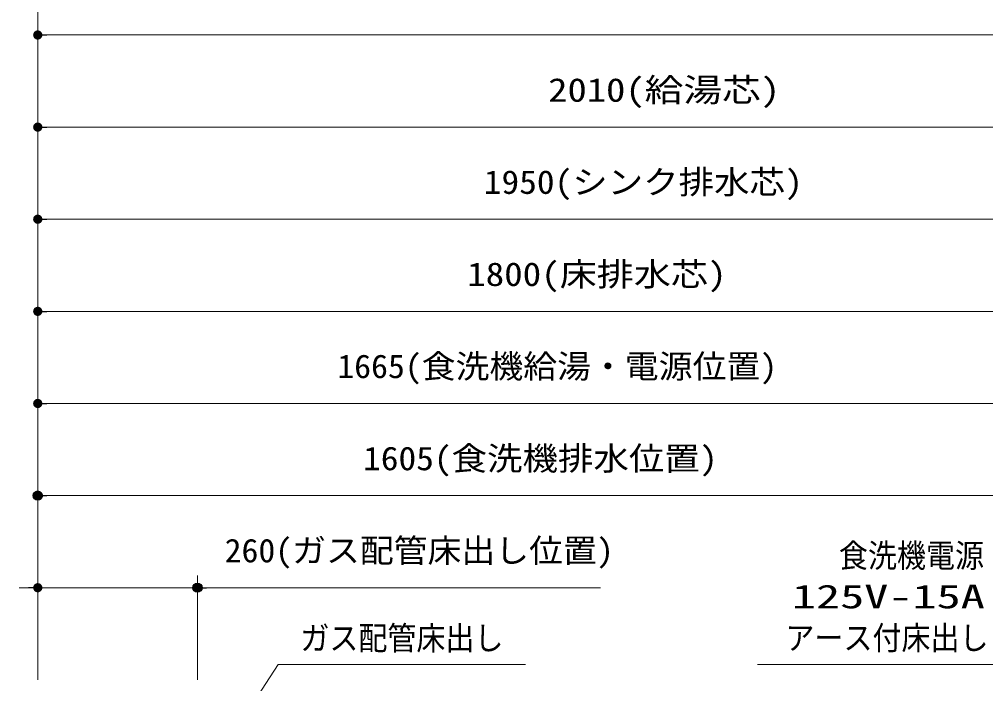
# Model space of a CAD drawing. Units: millimetres, scale not verified. Extents: x -9797 to 9797, y -4555 to 4555.
# Drawn here: x -7939 to -6366, y 1704 to 2786 of the extents above; entities that cross this region are included whole.
import ezdxf
from ezdxf.enums import TextEntityAlignment as Align

# ---------------------------------------------------------------- set-up
doc = ezdxf.new("R2010")
doc.units = ezdxf.units.MM
doc.header["$LTSCALE"] = 30
doc.header["$PDMODE"] = 32
doc.header["$PDSIZE"] = 15
for name, color, linetype, lineweight in [('0-0_0', 7, 'Continuous', 25), ('0-3_寸法ﾚｲﾔｰ', 30, 'Continuous', 13), ('0-4_DEFPOINTS', 7, 'Continuous', 25)]:
    doc.layers.add(name, color=color, linetype=linetype, lineweight=lineweight)
doc.styles.add('ＭＳ ゴシック', font='')
doc.styles.get('ＭＳ ゴシック').set_extended_font_data('MS Gothic')

# ---------------------------------------------------------------- blocks, each defined once
blk = doc.blocks.new('_DOT')
at = {"layer": '0-0_0', "color": 30}
blk.add_line((-15, 0), (-30, 0), dxfattribs=at)
for points in [[(0, 0), (-15, 0), (-14.88, 1.88)], [(0, 0), (-14.88, -1.88), (-15, 0)], [(0, 0), (-14.88, 1.88), (-14.53, 3.73)], [(0, 0), (-14.53, -3.73), (-14.88, -1.88)], [(0, 0), (-14.53, 3.73), (-13.95, 5.52)], [(0, 0), (-13.95, -5.52), (-14.53, -3.73)], [(0, 0), (-13.95, 5.52), (-13.14, 7.23)], [(0, 0), (-13.14, -7.23), (-13.95, -5.52)], [(0, 0), (-13.14, 7.23), (-12.14, 8.82)], [(0, 0), (-12.14, -8.82), (-13.14, -7.23)], [(0, 0), (-12.14, 8.82), (-10.93, 10.27)], [(0, 0), (-10.93, -10.27), (-12.14, -8.82)], [(0, 0), (-10.93, 10.27), (-9.56, 11.56)], [(0, 0), (-9.56, -11.56), (-10.93, -10.27)], [(0, 0), (-9.56, 11.56), (-8.04, 12.66)], [(0, 0), (-8.04, -12.66), (-9.56, -11.56)], [(0, 0), (-8.04, 12.66), (-6.39, 13.57)], [(0, 0), (-6.39, -13.57), (-8.04, -12.66)], [(0, 0), (-6.39, 13.57), (-4.64, 14.27)], [(0, 0), (-4.64, -14.27), (-6.39, -13.57)], [(0, 0), (-4.64, 14.27), (-2.81, 14.73)], [(0, 0), (-2.81, -14.73), (-4.64, -14.27)], [(0, 0), (-2.81, 14.73), (-0.94, 14.97)], [(0, 0), (-0.94, -14.97), (-2.81, -14.73)], [(0, 0), (-0.94, 14.97), (0.94, 14.97)], [(0, 0), (0.94, -14.97), (-0.94, -14.97)], [(0, 0), (0.94, 14.97), (2.81, 14.73)], [(0, 0), (2.81, 14.73), (4.64, 14.27)], [(0, 0), (4.64, 14.27), (6.39, 13.57)], [(0, 0), (6.39, 13.57), (8.04, 12.66)], [(0, 0), (8.04, 12.66), (9.56, 11.56)], [(0, 0), (9.56, 11.56), (10.93, 10.27)], [(0, 0), (10.93, 10.27), (12.14, 8.82)], [(0, 0), (12.14, 8.82), (13.14, 7.23)], [(0, 0), (13.14, 7.23), (13.95, 5.52)], [(0, 0), (13.95, 5.52), (14.53, 3.73)], [(0, 0), (14.53, 3.73), (14.88, 1.88)], [(0, 0), (14.88, 1.88), (15, 0)], [(0, 0), (2.81, -14.73), (0.94, -14.97)], [(0, 0), (4.64, -14.27), (2.81, -14.73)], [(0, 0), (6.39, -13.57), (4.64, -14.27)], [(0, 0), (8.04, -12.66), (6.39, -13.57)], [(0, 0), (9.56, -11.56), (8.04, -12.66)], [(0, 0), (10.93, -10.27), (9.56, -11.56)], [(0, 0), (12.14, -8.82), (10.93, -10.27)], [(0, 0), (13.14, -7.23), (12.14, -8.82)], [(0, 0), (13.95, -5.52), (13.14, -7.23)], [(0, 0), (14.53, -3.73), (13.95, -5.52)], [(0, 0), (14.88, -1.88), (14.53, -3.73)], [(0, 0), (15, 0), (14.88, -1.88)]]:
    blk.add_solid(points, dxfattribs=at)

msp = doc.modelspace()

# ---------------------------------------------------------------- linework, layer by layer
at = {"layer": '0-3_寸法ﾚｲﾔｰ'}
for p, q in [((-7909.02, 1710), (-7909.02, 2930)), ((-7909.02, 1710), (-7909.02, 2780)), ((-7894.02, 2760), (-5779.02, 2760)), ((-7909.02, 1710), (-7909.02, 2630)), ((-7894.02, 2610), (-5914.02, 2610)), ((-7909.02, 1710), (-7909.02, 2480)), ((-7894.02, 2460), (-5974.02, 2460)), ((-7909.02, 1710), (-7909.02, 2330)), ((-7894.02, 2310), (-6124.02, 2310)), ((-7909.02, 2030), (-7909.02, 2180)), ((-7894.02, 2160), (-6259.02, 2160)), ((-7909.02, 1710), (-7909.02, 2030)), ((-7894.02, 2010), (-6319.02, 2010)), ((-7909.02, 1710), (-7909.02, 1880)), ((-7649.02, 1710), (-7649.02, 1880)), ((-7924.02, 1860), (-7939.02, 1860)), ((-7909.02, 1860), (-7649.02, 1860)), ((-7649.02, 1860), (-6992.73, 1860)), ((-7634.02, 1860), (-7619.02, 1860))]:
    msp.add_line(p, q, dxfattribs=at)
for points in [[(-7114.96, 1735), (-7517.69, 1735), (-7636.95, 1550.95)], [(-6737.19, 1735), (-6334.46, 1735), (-6253.68, 1552.51)]]:
    msp.add_lwpolyline(points, dxfattribs=at)
at = {"layer": '0-4_DEFPOINTS'}
for p in [(-7909.02, 2010), (-7649.02, 1860)]:
    msp.add_point(p, dxfattribs=at)

# ---------------------------------------------------------------- block references
at = {"layer": '0-3_寸法ﾚｲﾔｰ', "xscale": 0.5, "yscale": 0.5, "rotation": 180}
for p in [(-7909.02, 2760), (-7909.02, 2610), (-7909.02, 2460), (-7909.02, 2310), (-7909.02, 2160), (-7909.02, 2010), (-7649.02, 1860)]:
    msp.add_blockref('_DOT', p, dxfattribs=at)
at = {"layer": '0-3_寸法ﾚｲﾔｰ', "xscale": 0.5, "yscale": 0.5}
msp.add_blockref('_DOT', (-7909.02, 1860), dxfattribs=at)

# ---------------------------------------------------------------- texts
at = {"layer": '0-3_寸法ﾚｲﾔｰ', "style": 'ＭＳ ゴシック'}
for s, height, width, p in [('2010(給湯芯)', 38.48, 1.2, (-7077.92, 2639.74)), ('1950(シンク排水芯)', 38.48, 1.1, (-7182.78, 2489.74)), ('1800(床排水芯)', 38.48, 1.15, (-7209.78, 2339.74)), ('1665(食洗機給湯・電源位置)', 38.48, 1.05, (-7421.28, 2189.74)), ('1605(食洗機排水位置)', 38.49, 1.1, (-7379.28, 2039.74)), ('260(ガス配管床出し位置)', 38.48, 1.05, (-7604.73, 1889.74))]:
    msp.add_text(s, height=height, dxfattribs=dict(at, width=width)).set_placement(p, align=Align.BOTTOM_LEFT)
at = {"layer": '0-3_寸法ﾚｲﾔｰ', "color": 7, "style": 'ＭＳ ゴシック'}
for s, height, width, p in [('食洗機電源', 38.49, 0.9, (-6604.59, 1881.55)), ('125V-15A', 38.48, 1.5, (-6681.13, 1814.89)), ('ガス配管床出し', 38.49, 0.9, (-7481.5, 1747.15)), ('アース付床出し', 38.49, 0.9, (-6691.7, 1747.57))]:
    msp.add_text(s, height=height, dxfattribs=dict(at, width=width)).set_placement(p, align=Align.BOTTOM_LEFT)

doc.saveas('drawing.dxf')
